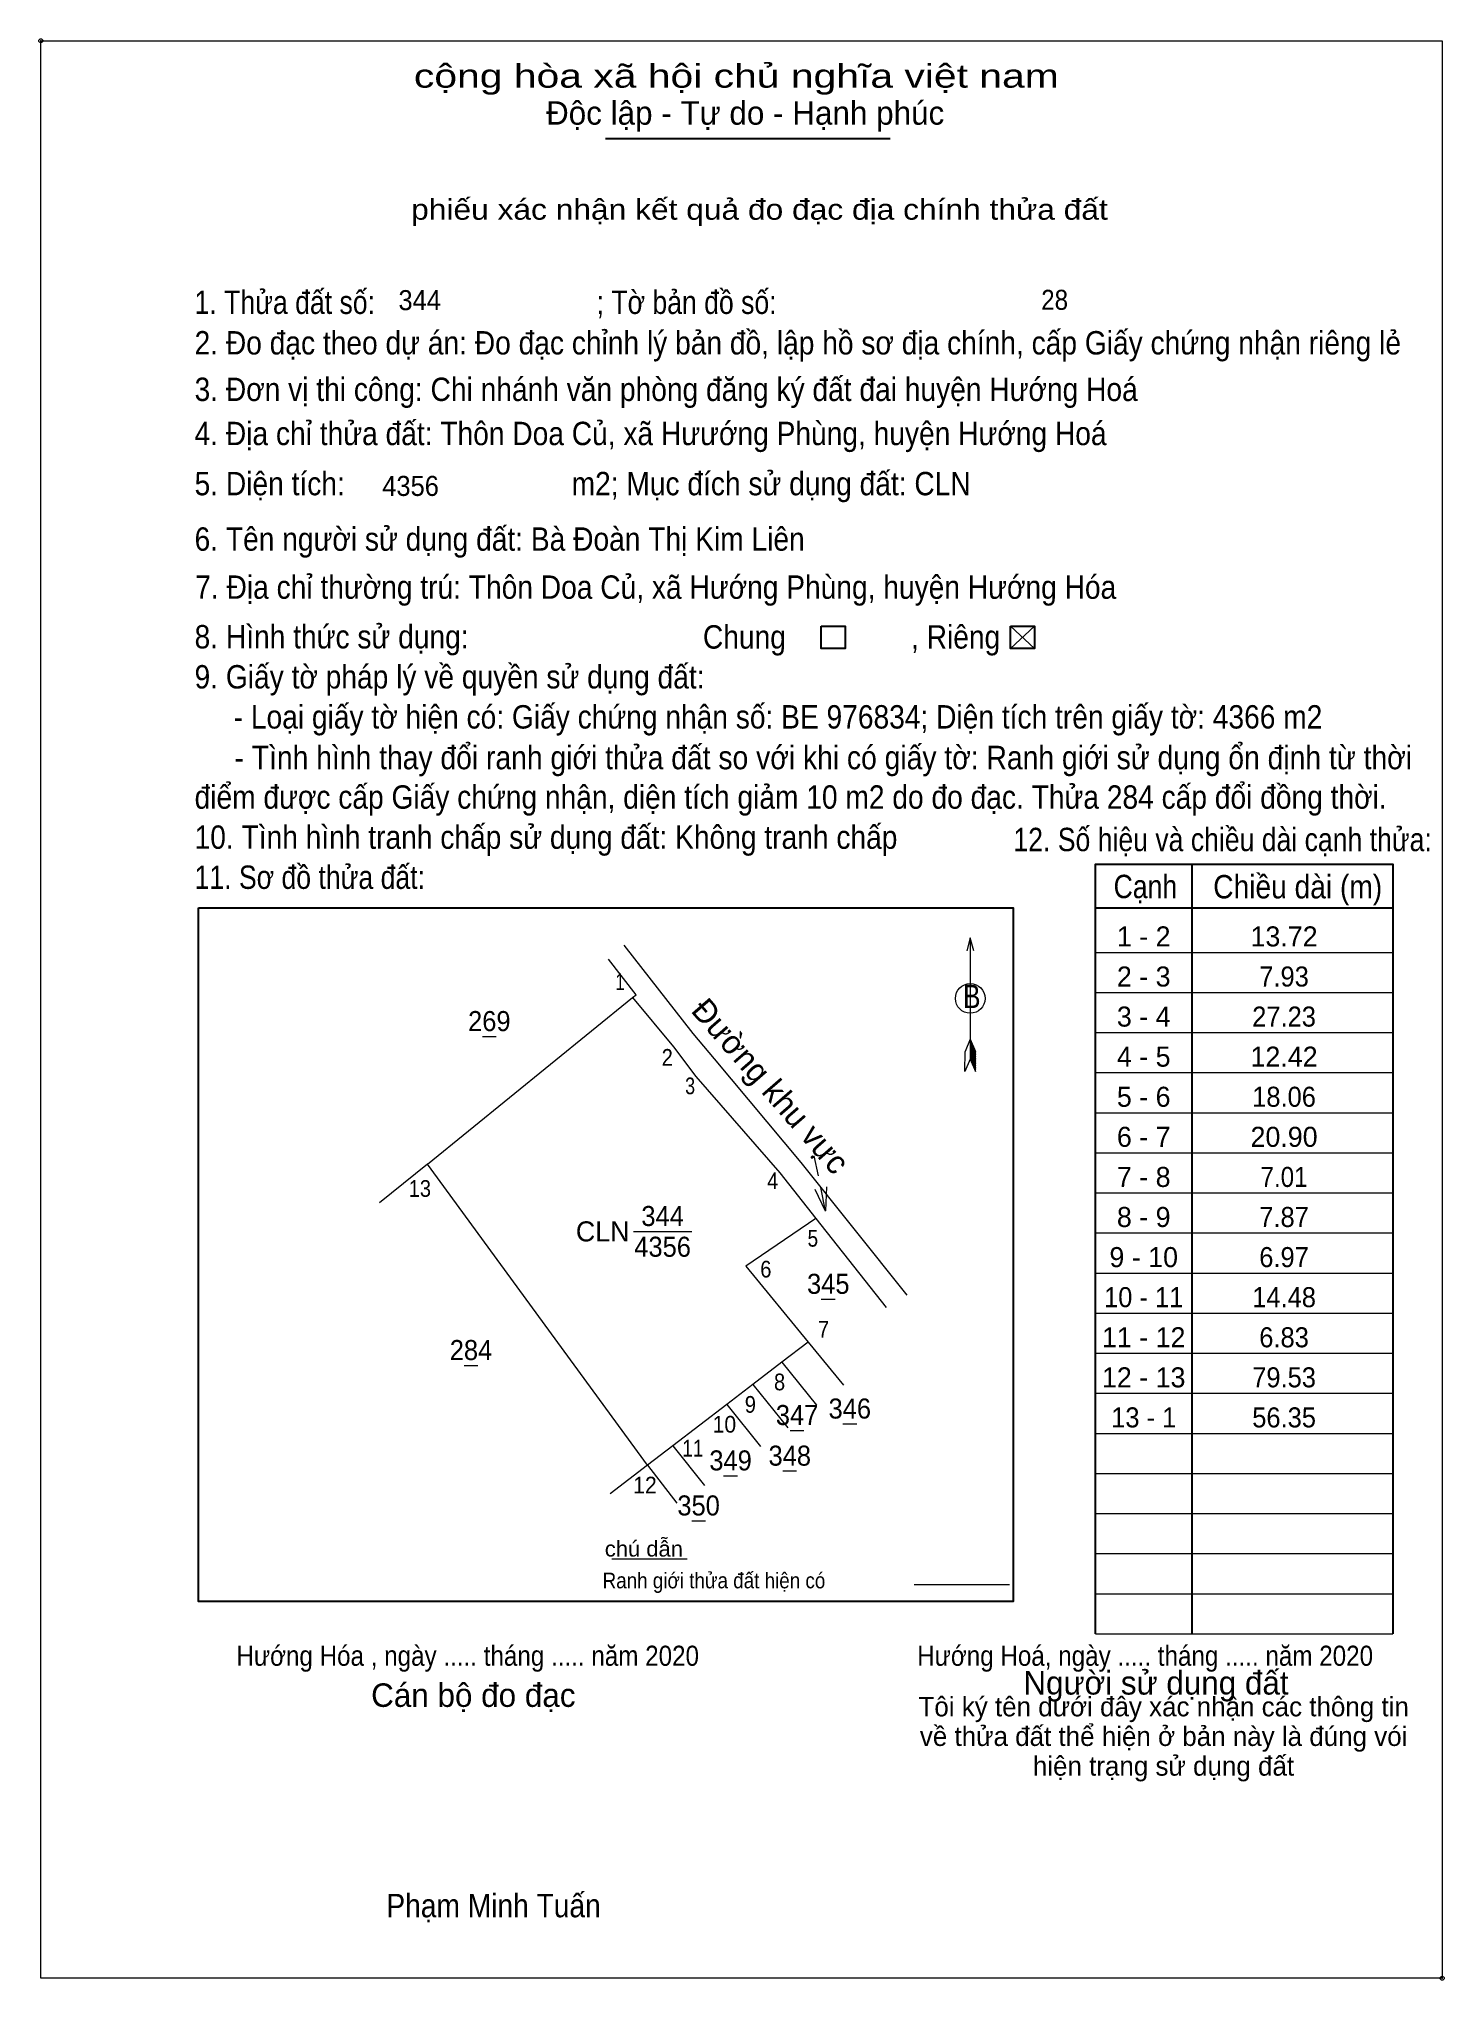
# Model space of a CAD drawing. Header units: metres. Extents: x 534306 to 534606, y 1851042 to 1851457.
import ezdxf
from ezdxf.enums import TextEntityAlignment as Align

# ---------------------------------------------------------------- set-up
doc = ezdxf.new("R2010")
doc.units = ezdxf.units.M
doc.header["$LTSCALE"] = 1.7
doc.header["$PDMODE"] = 32
doc.header["$PDSIZE"] = 0.85
doc.linetypes.add('MEDIUM_DASHED', pattern=[4.5, 3, -1.5])
for name, color, linetype, lineweight in [('1', 7, 'Continuous', 13), ('10', 7, 'Continuous', 13), ('17', 7, 'Continuous', 13), ('2', 7, 'Continuous', 13), ('27', 7, 'Continuous', 13), ('50', 7, 'Continuous', 25), ('54', 7, 'Continuous', 13), ('6', 7, 'Continuous', 13), ('9', 7, 'Continuous', 13)]:
    doc.layers.add(name, color=color, linetype=linetype, lineweight=lineweight)
for name, color, linetype in [('13', 7, 'Continuous'), ('36', 7, 'Continuous'), ('48', 7, 'Continuous'), ('52', 7, 'Continuous')]:
    doc.layers.add(name, color=color, linetype=linetype)

msp = doc.modelspace()

# ---------------------------------------------------------------- linework, layer by layer
at = {"layer": '1'}
for p, q in [((534513.04, 1851331.34), (534518.18, 1851326.56)), ((534513.04, 1851326.56), (534518.18, 1851331.34)), ((534504.46, 1851264.85), (534504.46, 1851238.98)), ((534531.19, 1851261.74), (534594.64, 1851261.74)), ((534531.19, 1851253.19), (534594.64, 1851253.19)), ((534504.46, 1851243.25), (534503.38, 1851240.62)), ((534504.46, 1851243.25), (534505.56, 1851240.62)), ((534504.46, 1851242.88), (534505.56, 1851240.23)), ((534504.46, 1851242.51), (534505.56, 1851239.86)), ((534504.46, 1851242.14), (534505.57, 1851239.48)), ((534504.46, 1851241.76), (534505.57, 1851239.09)), ((534504.46, 1851241.39), (534505.57, 1851238.71)), ((534504.46, 1851241.02), (534505.57, 1851238.32)), ((534531.19, 1851244.63), (534594.64, 1851244.63)), ((534504.46, 1851240.64), (534505.59, 1851237.94)), ((534504.46, 1851240.27), (534505.59, 1851237.55)), ((534504.46, 1851239.9), (534505.59, 1851237.17)), ((534504.46, 1851239.53), (534505.6, 1851236.8)), ((534504.46, 1851238.98), (534505.6, 1851236.34)), ((534505.6, 1851236.34), (534505.56, 1851240.62)), ((534531.19, 1851236.08), (534594.64, 1851236.08)), ((534531.19, 1851227.52), (534594.64, 1851227.52)), ((534531.19, 1851218.97), (534594.64, 1851218.97)), ((534531.19, 1851210.41), (534594.64, 1851210.41)), ((534531.19, 1851201.86), (534594.64, 1851201.86)), ((534531.19, 1851193.3), (534594.64, 1851193.3)), ((534531.19, 1851184.75), (534594.64, 1851184.75)), ((534531.19, 1851176.2), (534594.64, 1851176.2)), ((534531.19, 1851167.64), (534594.64, 1851167.64)), ((534531.19, 1851159.09), (534594.64, 1851159.09)), ((534531.19, 1851150.53), (534594.64, 1851150.53)), ((534531.19, 1851141.98), (534594.64, 1851141.98)), ((534531.19, 1851133.42), (534594.64, 1851133.42)), ((534531.19, 1851124.87), (534594.64, 1851124.87)), ((534531.19, 1851116.31), (534594.64, 1851116.31))]:
    msp.add_line(p, q, dxfattribs=at)
at = {"layer": '1', "lineweight": 25}
for p, q in [((534551.72, 1851280.57), (534551.72, 1851116.31)), ((534531.19, 1851271.28), (534594.64, 1851271.28))]:
    msp.add_line(p, q, dxfattribs=at)
msp.add_lwpolyline([(534531.19, 1851116.31), (534531.19, 1851280.57), (534594.64, 1851280.57), (534594.64, 1851116.31)], dxfattribs=at)
msp.add_lwpolyline([(534339.85, 1851271.25), (534513.61, 1851271.25), (534513.61, 1851123.23), (534339.85, 1851123.23)], close=True, dxfattribs=at)
at = {"layer": '1'}
for points in [[(534505.2, 1851262.1), (534504.46, 1851264.85), (534503.72, 1851262.1)], [(534504.46, 1851238.98), (534503.32, 1851236.34), (534503.38, 1851240.62)]]:
    msp.add_lwpolyline(points, dxfattribs=at)
msp.add_circle((534504.461, 1851251.917), 3.158, dxfattribs=at)
for p in [(534306.19, 1851456.28), (534605.13, 1851042.82)]:
    msp.add_point(p, dxfattribs=at)
at = {"layer": '10'}
msp.add_lwpolyline([(534471.52, 1851204.95), (534456.61, 1851194.75), (534469.85, 1851178.58), (534464.29, 1851174.31), (534458.05, 1851169.52), (534452.51, 1851165.27), (534441.03, 1851156.46), (534435.61, 1851152.3), (534388.69, 1851216.52), (534432.38, 1851252.1), (534441.15, 1851241.55), (534445.94, 1851235.23), (534463.82, 1851214.69)], close=True, dxfattribs=at)
at = {"layer": '17'}
msp.add_line((534427.97, 1851132.33), (534444.07, 1851132.33), dxfattribs=at)
at = {"layer": '2', "lineweight": 25}
msp.add_line((534426.63, 1851435.45), (534487.35, 1851435.45), dxfattribs=at)
at = {"layer": '2'}
msp.add_lwpolyline([(534306.19, 1851456.28), (534605.12, 1851456.28), (534605.12, 1851042.82), (534306.19, 1851042.82)], close=True, dxfattribs=at)
at = {"layer": '27'}
for p, q in [((534388.69, 1851216.52), (534378.42, 1851208.27)), ((534471.52, 1851204.95), (534486.55, 1851185.94)), ((534469.85, 1851178.58), (534477.41, 1851169.35)), ((534464.29, 1851174.31), (534471.67, 1851165.14)), ((534458.05, 1851169.52), (534465.54, 1851160.24)), ((534452.51, 1851165.27), (534459.74, 1851156.28)), ((534441.02, 1851156.46), (534447.76, 1851147.94)), ((534435.61, 1851152.3), (534427.62, 1851146.17)), ((534435.61, 1851152.3), (534441.9, 1851144.22))]:
    msp.add_line(p, q, dxfattribs=at)
at = {"layer": '50'}
for points in [[(534472.65, 1851331.34), (534477.79, 1851331.34), (534477.79, 1851326.56), (534472.65, 1851326.56)], [(534513.04, 1851331.34), (534518.18, 1851331.34), (534518.18, 1851326.56), (534513.04, 1851326.56)]]:
    msp.add_lwpolyline(points, close=True, dxfattribs=at)
at = {"layer": '54'}
msp.add_line((534430.54, 1851263.28), (534445.31, 1851244.45), dxfattribs=at)
at = {"layer": '54', "linetype": 'MEDIUM_DASHED'}
msp.add_line((534473.6, 1851206.54), (534471.18, 1851218.32), dxfattribs=at)
at = {"layer": '54'}
for points in [[(534432.38, 1851252.1), (534433.18, 1851252.7), (534427.28, 1851260.28)], [(534445.31, 1851244.45), (534449.84, 1851239.03), (534468.32, 1851216.92), (534490.93, 1851188.6)]]:
    msp.add_lwpolyline(points, dxfattribs=at)
at = {"layer": '54', "linetype": 'MEDIUM_DASHED'}
msp.add_lwpolyline([(534473.82, 1851211.68), (534473.6, 1851206.54), (534471.38, 1851211.18)], dxfattribs=at)
at = {"layer": '6'}
msp.add_line((534492.51, 1851126.86), (534512.84, 1851126.86), dxfattribs=at)
at = {"layer": '9'}
for p, q in [((534400.4, 1851243.8), (534403.33, 1851243.8)), ((534432.61, 1851202.2), (534445.04, 1851202.2)), ((534472.69, 1851187.73), (534475.63, 1851187.73)), ((534396.48, 1851173.6), (534399.43, 1851173.6)), ((534466.04, 1851159.73), (534468.99, 1851159.73)), ((534477.28, 1851161.11), (534480.23, 1851161.11)), ((534451.84, 1851150.04), (534454.79, 1851150.04)), ((534464.47, 1851151.06), (534467.42, 1851151.06)), ((534445.03, 1851140.43), (534447.98, 1851140.43))]:
    msp.add_line(p, q, dxfattribs=at)

# ---------------------------------------------------------------- texts
at = {"layer": '1'}
for s, width, p in [('1. Thửa đất số:                              ; Tờ bản đồ số:', 0.85, (534338.99, 1851397.99)), ('2. Đo đạc theo dự án: Đo đạc chỉnh lý bản đồ, lập hồ sơ địa chính, cấp Giấy chứng nhận riêng lẻ ', 0.9, (534338.99, 1851389.34)), ('3. Đơn vị thi công: Chi nhánh văn phòng đăng ký đất đai huyện Hướng Hoá', 0.9, (534338.99, 1851379.41)), ('4. Địa chỉ thửa đất: Thôn Doa Củ, xã Hưướng Phùng, huyện Hướng Hoá', 0.9, (534338.99, 1851369.99)), ('5. Diện tích:                             m2; Mục đích sử dụng đất: CLN', 0.9, (534338.99, 1851359.29)), ('6. Tên người sử dụng đất: Bà Đoàn Thị Kim Liên', 0.9, (534338.99, 1851347.46)), ('7. Địa chỉ thường trú: Thôn Doa Củ, xã Hướng Phùng, huyện Hướng Hóa', 0.9, (534339.13, 1851337.2)), ('Chung                , Riêng', 0.9, (534447.43, 1851326.57)), ('9. Giấy tờ pháp lý về quyền sử dụng đất:', 0.9, (534338.99, 1851318.06)), ('     - Loại giấy tờ hiện có: Giấy chứng nhận số: BE 976834; Diện tích trên giấy tờ: 4366 m2', 0.9, (534338.99, 1851309.51)), ('điểm được cấp Giấy chứng nhận, diện tích giảm 10 m2 do đo đạc. Thửa 284 cấp đổi đồng thời.', 0.9, (534338.99, 1851292.4)), ('10. Tình hình tranh chấp sử dụng đất: Không tranh chấp', 0.9, (534338.99, 1851283.84)), ('12. Số hiệu và chiều dài cạnh thửa:', 0.85, (534513.67, 1851283.34)), ('11. Sơ đồ thửa đất:', 0.85, (534338.99, 1851275.29)), ('Cạnh', 0.85, (534535.04, 1851273.31)), ('Chiều dài (m)', 0.9, (534556.29, 1851273.26)), ('B', 0.85, (534502.88, 1851249.84)), ('Phạm Minh Tuấn', 0.9, (534379.9, 1851055.82))]:
    msp.add_text(s, height=4.99, dxfattribs=dict(at, width=width)).set_placement(p)
at = {"layer": '13', "width": 0.95}
for s, p in [('344', (534438.83, 1851203.34)), ('4356', (534438.83, 1851196.78))]:
    msp.add_text(s, height=4.277, dxfattribs=at).set_placement(p, align=Align.CENTER)
at = {"layer": '13'}
msp.add_text('CLN', height=4.277, dxfattribs=at).set_placement((534431.77, 1851200.06), align=Align.RIGHT)
at = {"layer": '2'}
for s, height, width, p in [('cộng hòa xã hội chủ nghĩa việt nam', 5.012, 1.3, (534385.78, 1851446.28)), ('     - Tình hình thay đổi ranh giới thửa đất so với khi có giấy tờ: Ranh giới sử dụng ổn định từ thời', 5.012, 0.9, (534339.13, 1851300.82)), ('Hướng Hóa , ngày ..... tháng ..... năm 2020', 4.29, 0.9, (534347.91, 1851109.49)), ('Hướng Hoá, ngày ..... tháng ..... năm 2020', 4.29, 0.9, (534493.14, 1851109.49))]:
    msp.add_text(s, height=height, dxfattribs=dict(at, width=width)).set_placement(p)
for s, p in [('Độc lập - Tự do - Hạnh phúc', (534413.96, 1851438.38)), ('Người sử dụng đất', (534515.79, 1851103.35)), ('Cán bộ đo đạc', (534376.65, 1851100.72))]:
    msp.add_text(s, height=5.012, dxfattribs=at).set_placement(p)
at = {"layer": '2', "width": 1.15}
msp.add_text('phiếu xác nhận kết quả đo đạc địa chính thửa đất', height=4.4, dxfattribs=at).set_placement((534459.49, 1851418.1), align=Align.CENTER)
at = {"layer": '2'}
for s, p in [('Tôi ký tên dưới đây xác nhận các thông tin', (534545.72, 1851098.7)), ('về thửa đất thể hiện ở bản này là đúng vói', (534545.715, 1851092.38)), ('hiện trạng sử dụng đất', (534545.675, 1851086.04))]:
    msp.add_text(s, height=4.141, dxfattribs=at).set_placement(p, align=Align.CENTER)
at = {"layer": '36', "width": 0.95}
for s, p in [('269', (534401.865, 1851244.94)), ('345', (534474.175, 1851188.87)), ('284', (534397.955, 1851174.74)), ('346', (534478.765, 1851162.25)), ('347', (534467.515, 1851160.87)), ('349', (534453.33, 1851151.18)), ('348', (534465.955, 1851152.2)), ('350', (534446.51, 1851141.57))]:
    msp.add_text(s, height=4.277, dxfattribs=at).set_placement(p, align=Align.CENTER)
at = {"layer": '48', "width": 0.9}
msp.add_text('8. Hình thức sử dụng:', height=4.99, dxfattribs=at).set_placement((534338.99, 1851326.61))
at = {"layer": '52'}
for s, p in [('1 - 2', (534541.465, 1851263.01)), ('13.72', (534571.4, 1851263.01)), ('2 - 3', (534541.465, 1851254.45)), ('3 - 4', (534541.465, 1851245.9)), ('4 - 5', (534541.465, 1851237.35)), ('12.42', (534571.4, 1851237.35)), ('5 - 6', (534541.46, 1851228.79)), ('6 - 7', (534541.465, 1851220.24)), ('20.90', (534571.405, 1851220.24)), ('7 - 8', (534541.465, 1851211.68)), ('8 - 9', (534541.465, 1851203.13)), ('9 - 10', (534541.465, 1851194.57)), ('11 - 12', (534541.46, 1851177.46)), ('12 - 13', (534541.46, 1851168.91))]:
    msp.add_text(s, height=4.277, dxfattribs=at).set_placement(p, align=Align.CENTER)
for s, width, p in [('7.93', 0.95, (534571.4, 1851254.45)), ('27.23', 0.95, (534571.405, 1851245.9)), ('18.06', 0.95, (534571.4, 1851228.79)), ('7.01', 0.9, (534571.4, 1851211.68)), ('7.87', 0.95, (534571.4, 1851203.13)), ('6.97', 0.95, (534571.4, 1851194.57)), ('10 - 11', 0.95, (534541.46, 1851186.02)), ('14.48', 0.95, (534571.41, 1851186.02)), ('6.83', 0.95, (534571.4, 1851177.46)), ('79.53', 0.95, (534571.405, 1851168.91)), ('13 - 1', 0.95, (534541.47, 1851160.36)), ('56.35', 0.95, (534571.41, 1851160.36))]:
    msp.add_text(s, height=4.277, dxfattribs=dict(at, width=width)).set_placement(p, align=Align.CENTER)
at = {"layer": '54'}
msp.add_text('Đường khu vực', height=4.99, rotation=311.037, dxfattribs=at).set_placement((534444.67, 1851249.19))
at = {"layer": '6'}
for s, height, width, p in [('344', 4.277, 0.95, (534382.48, 1851398.8)), ('28', 4.277, 0.9, (534519.6, 1851398.87)), ('4356', 4.277, 0.95, (534379.02, 1851359.15)), ('chú dẫn', 3.336, 1.05, (534426.5, 1851132.8)), ('Ranh giới thửa đất hiện có ', 3.336, 0.9, (534426.03, 1851126.02))]:
    msp.add_text(s, height=height, dxfattribs=dict(at, width=width)).set_placement(p)
at = {"layer": '9'}
for s, width, p in [('1', 0.75, (534429.75, 1851253.69)), ('2', 0.9, (534439.825, 1851237.55)), ('3', 0.8, (534444.7, 1851231.47)), ('13', 0.9, (534387.04, 1851209.57)), ('4', 0.9, (534462.325, 1851211.21)), ('5', 0.85, (534470.88, 1851198.94)), ('6', 0.9, (534460.855, 1851192.36)), ('7', 0.9, (534473.16, 1851179.51)), ('8', 0.9, (534463.78, 1851168.28)), ('9', 0.9, (534457.55, 1851163.49)), ('10', 0.95, (534452.005, 1851159.25)), ('11', 0.85, (534445.28, 1851154.15)), ('12', 0.95, (534435.065, 1851146.27))]:
    msp.add_text(s, height=3.564, dxfattribs=dict(at, width=width)).set_placement(p, align=Align.CENTER)

doc.saveas('drawing.dxf')
